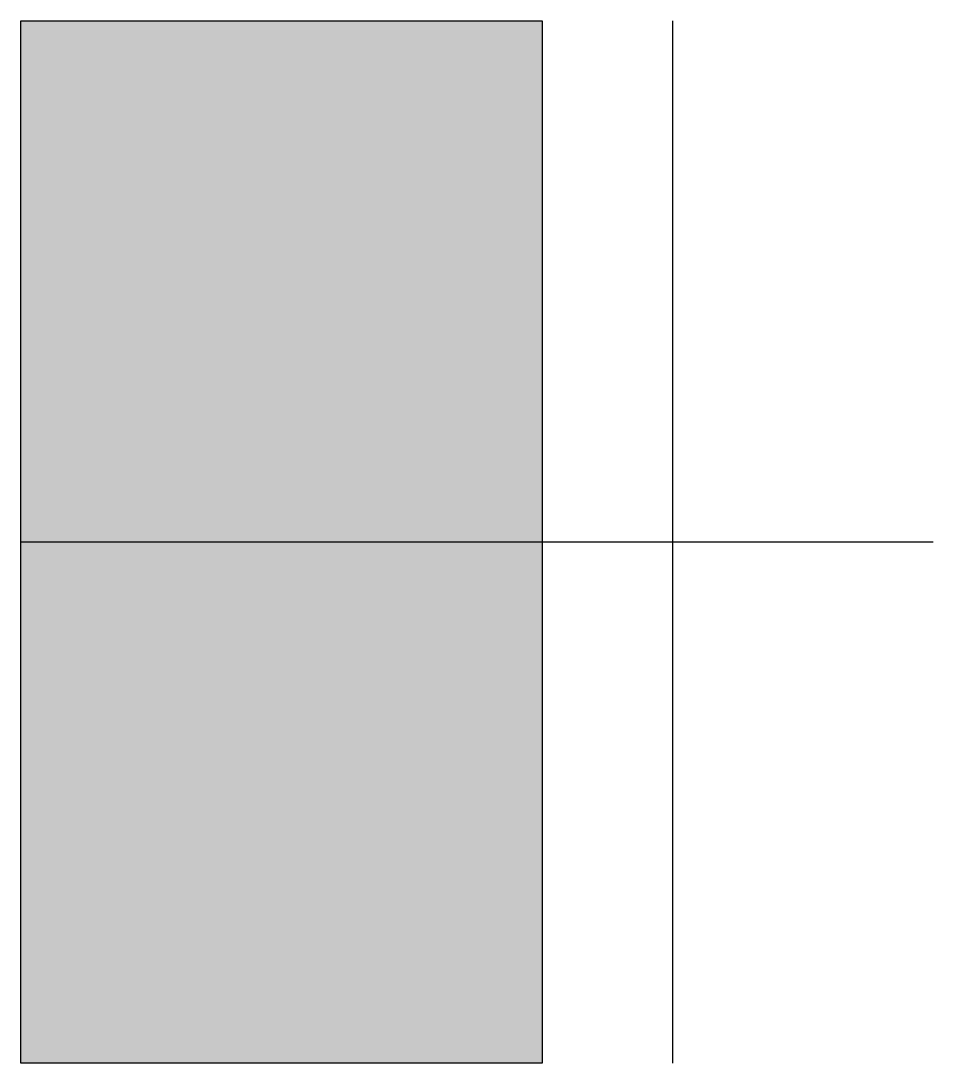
# Model space of a CAD drawing. Extents: x -2.5 to 1, y -2 to 2.
import ezdxf

# ---------------------------------------------------------------- set-up
doc = ezdxf.new("R2010")
doc.units = 0
doc.header["$MEASUREMENT"] = 0

msp = doc.modelspace()

# ---------------------------------------------------------------- hatches: boundary and pattern name
msp.add_hatch(color=256).paths.add_polyline_path([(-2.5, -2), (-0.5, -2), (-0.5, 2), (-2.5, 2)])

# ---------------------------------------------------------------- linework, layer by layer
for p, q in [((0, 2), (0, -2)), ((1, 0), (-2.5, 0))]:
    msp.add_line(p, q)
at = {"flags": 128}
msp.add_lwpolyline([(-0.5, 2), (-0.5, -2), (-2.5, -2), (-2.5, 2)], close=True, dxfattribs=at)

doc.saveas('drawing.dxf')
